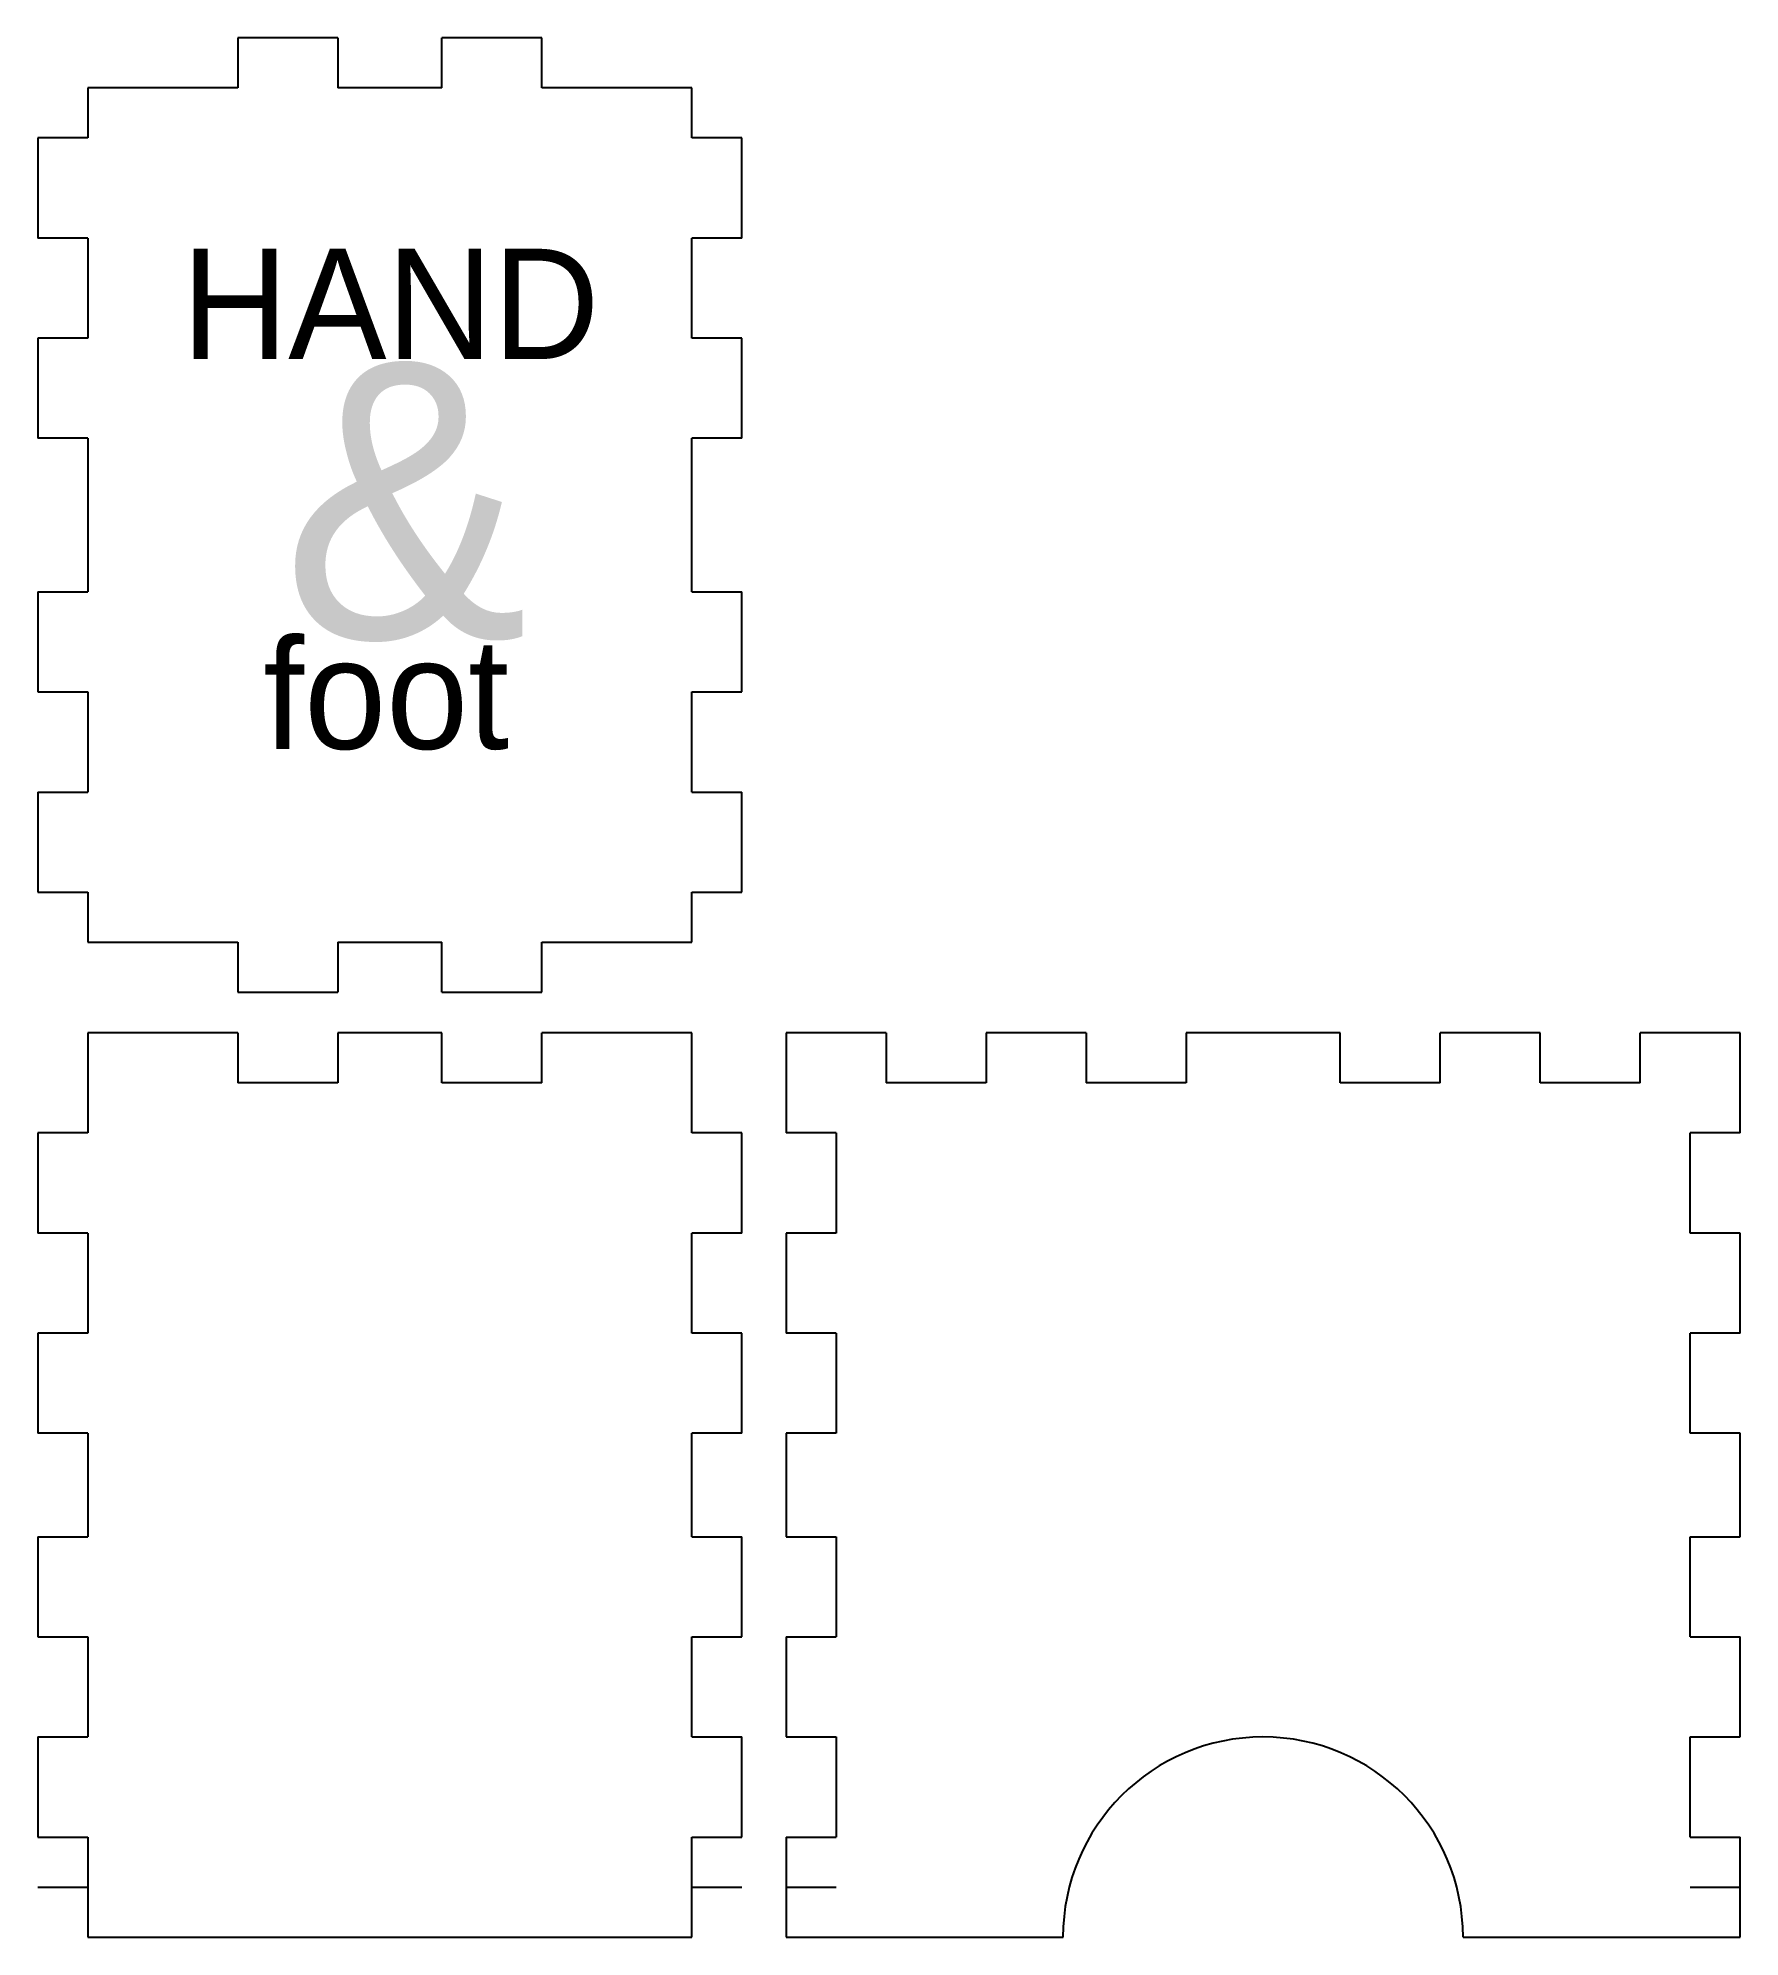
# Model space of a CAD drawing. Extents: x -6 to 210, y -6 to 235.
import ezdxf
from ezdxf.enums import TextEntityAlignment as Align

# ---------------------------------------------------------------- set-up
doc = ezdxf.new("R2010")
doc.units = 0
doc.layers.add('CAD', color=7, linetype='CONTINUOUS')
doc.styles.add('SNOBHANDSCRIPT', font='Snobhandscript.ttf', dxfattribs={"height": 35})
doc.styles.add('THE_BARTENDER', font='The Bartender.ttf', dxfattribs={"height": 14})

msp = doc.modelspace()

# ---------------------------------------------------------------- linework, layer by layer
at = {"layer": 'CAD', "color": 5, "linetype": 'CONTINUOUS'}
for p, q in [((19.05, 234.8), (19.05, 228.45)), ((31.75, 234.8), (19.05, 234.8)), ((31.75, 234.8), (31.75, 228.45)), ((44.95, 228.45), (44.95, 234.8)), ((57.65, 234.8), (44.95, 234.8)), ((57.65, 228.45), (57.65, 234.8)), ((0, 228.45), (0, 222.1)), ((19.05, 228.45), (0, 228.45)), ((44.95, 228.45), (31.75, 228.45)), ((76.7, 228.45), (57.65, 228.45)), ((76.7, 222.1), (76.7, 228.45)), ((-6.35, 222.1), (-6.35, 209.4)), ((0, 222.1), (-6.35, 222.1)), ((83.05, 222.1), (76.7, 222.1)), ((83.05, 209.4), (83.05, 222.1)), ((0, 209.4), (-6.35, 209.4)), ((0, 209.4), (0, 196.7)), ((83.05, 209.4), (76.7, 209.4)), ((76.7, 196.7), (76.7, 209.4)), ((0, 196.7), (-6.35, 196.7)), ((-6.35, 196.7), (-6.35, 184)), ((83.05, 196.7), (76.7, 196.7)), ((83.05, 184), (83.05, 196.7)), ((0, 184), (-6.35, 184)), ((0, 184), (0, 164.45)), ((83.05, 184), (76.7, 184)), ((76.7, 164.45), (76.7, 184)), ((-6.35, 164.45), (0, 164.45)), ((-6.35, 164.45), (-6.35, 151.75)), ((76.7, 164.45), (83.05, 164.45)), ((83.05, 151.75), (83.05, 164.45)), ((-6.35, 151.75), (0, 151.75)), ((0, 151.75), (0, 139.05)), ((76.7, 151.75), (83.05, 151.75)), ((76.7, 139.05), (76.7, 151.75)), ((-6.35, 139.05), (0, 139.05)), ((-6.35, 139.05), (-6.35, 126.35)), ((76.7, 139.05), (83.05, 139.05)), ((83.05, 126.35), (83.05, 139.05)), ((-6.35, 126.35), (0, 126.35)), ((0, 126.35), (0, 120)), ((76.7, 120), (76.7, 126.35)), ((76.7, 126.35), (83.05, 126.35)), ((0, 120), (19.05, 120)), ((19.05, 120), (19.05, 113.65)), ((31.75, 120), (31.75, 113.65)), ((31.75, 120), (44.95, 120)), ((44.95, 113.65), (44.95, 120)), ((57.65, 113.65), (57.65, 120)), ((57.65, 120), (76.7, 120)), ((19.05, 113.65), (31.75, 113.65)), ((44.95, 113.65), (57.65, 113.65)), ((0, 108.45), (0, 102.1)), ((19.05, 108.45), (0, 108.45)), ((19.05, 108.45), (19.05, 102.1)), ((31.75, 108.45), (31.75, 102.1)), ((44.95, 108.45), (31.75, 108.45)), ((44.95, 102.1), (44.95, 108.45)), ((76.7, 108.45), (57.65, 108.45)), ((57.65, 102.1), (57.65, 108.45)), ((76.7, 102.1), (76.7, 108.45)), ((88.65, 108.45), (88.65, 95.75)), ((101.35, 108.45), (88.65, 108.45)), ((101.35, 108.45), (101.35, 102.1)), ((114.05, 108.45), (114.05, 102.1)), ((126.75, 108.45), (114.05, 108.45)), ((126.75, 108.45), (126.75, 102.1)), ((139.45, 108.45), (139.45, 102.1)), ((159, 108.45), (139.45, 108.45)), ((159, 102.1), (159, 108.45)), ((171.7, 102.1), (171.7, 108.45)), ((184.4, 108.45), (171.7, 108.45)), ((184.4, 102.1), (184.4, 108.45)), ((209.8, 108.45), (197.1, 108.45)), ((197.1, 102.1), (197.1, 108.45)), ((209.8, 95.75), (209.8, 108.45)), ((0, 102.1), (0, 95.75)), ((31.75, 102.1), (19.05, 102.1)), ((57.65, 102.1), (44.95, 102.1)), ((76.7, 95.75), (76.7, 102.1)), ((114.05, 102.1), (101.35, 102.1)), ((139.45, 102.1), (126.75, 102.1)), ((171.7, 102.1), (159, 102.1)), ((197.1, 102.1), (184.4, 102.1)), ((-6.35, 95.75), (-6.35, 83.05)), ((0, 95.75), (-6.35, 95.75)), ((83.05, 95.75), (76.7, 95.75)), ((83.05, 83.05), (83.05, 95.75)), ((95, 95.75), (88.65, 95.75)), ((95, 95.75), (95, 83.05)), ((209.8, 95.75), (203.45, 95.75)), ((203.45, 83.05), (203.45, 95.75)), ((0, 83.05), (-6.35, 83.05)), ((0, 83.05), (0, 70.35)), ((83.05, 83.05), (76.7, 83.05)), ((76.7, 70.35), (76.7, 83.05)), ((95, 83.05), (88.65, 83.05)), ((88.65, 83.05), (88.65, 70.35)), ((209.8, 83.05), (203.45, 83.05)), ((209.8, 70.35), (209.8, 83.05)), ((0, 70.35), (-6.35, 70.35)), ((-6.35, 70.35), (-6.35, 57.65)), ((83.05, 70.35), (76.7, 70.35)), ((83.05, 57.65), (83.05, 70.35)), ((95, 70.35), (88.65, 70.35)), ((95, 70.35), (95, 57.65)), ((209.8, 70.35), (203.45, 70.35)), ((203.45, 57.65), (203.45, 70.35)), ((0, 57.65), (-6.35, 57.65)), ((0, 57.65), (0, 44.45)), ((83.05, 57.65), (76.7, 57.65)), ((76.7, 44.45), (76.7, 57.65)), ((95, 57.65), (88.65, 57.65)), ((88.65, 57.65), (88.65, 44.45)), ((209.8, 57.65), (203.45, 57.65)), ((209.8, 44.45), (209.8, 57.65)), ((-6.35, 44.45), (0, 44.45)), ((-6.35, 44.45), (-6.35, 31.75)), ((76.7, 44.45), (83.05, 44.45)), ((83.05, 31.75), (83.05, 44.45)), ((88.65, 44.45), (95, 44.45)), ((95, 44.45), (95, 31.75)), ((203.45, 44.45), (209.8, 44.45)), ((203.45, 31.75), (203.45, 44.45)), ((-6.35, 31.75), (0, 31.75)), ((0, 31.75), (0, 19.05)), ((76.7, 31.75), (83.05, 31.75)), ((76.7, 19.05), (76.7, 31.75)), ((88.65, 31.75), (95, 31.75)), ((88.65, 31.75), (88.65, 19.05)), ((203.45, 31.75), (209.8, 31.75)), ((209.8, 19.05), (209.8, 31.75)), ((-6.35, 19.05), (0, 19.05)), ((-6.35, 19.05), (-6.35, 6.35)), ((76.7, 19.05), (83.05, 19.05)), ((83.05, 6.35), (83.05, 19.05)), ((88.65, 19.05), (95, 19.05)), ((95, 19.05), (95, 6.35)), ((203.45, 6.35), (203.45, 19.05)), ((203.45, 19.05), (209.8, 19.05)), ((-6.35, 6.35), (0, 6.35)), ((0, 6.35), (0, 0)), ((76.7, 0), (76.7, 6.35)), ((76.7, 6.35), (83.05, 6.35)), ((88.65, 6.35), (95, 6.35)), ((88.65, 6.35), (88.65, -6.35)), ((203.45, 6.35), (209.8, 6.35)), ((209.8, -6.35), (209.8, 6.35)), ((-6.35, 0), (0, 0)), ((0, 0), (0, -6.35)), ((76.7, -6.35), (76.7, 0)), ((76.7, 0), (83.05, 0)), ((88.65, 0), (95, 0)), ((203.45, 0), (209.8, 0)), ((0, -6.35), (76.7, -6.35)), ((88.65, -6.35), (123.83, -6.35)), ((174.62, -6.35), (209.8, -6.35))]:
    msp.add_line(p, q, dxfattribs=at)
msp.add_arc((149.22, -6.35), 25.4, 0, 180, dxfattribs=at)

# ---------------------------------------------------------------- texts
at = {"layer": 'CAD', "color": 5}
for s, height, style, p in [('HAND', 14, 'THE_BARTENDER', (38.43, 194.04)), ('&', 35, 'SNOBHANDSCRIPT', (40.27, 158.59)), ('foot', 14, 'THE_BARTENDER', (37.87, 144.52))]:
    msp.add_text(s, height=height, dxfattribs=dict(at, style=style)).set_placement(p, align=Align.CENTER)

doc.saveas('drawing.dxf')
